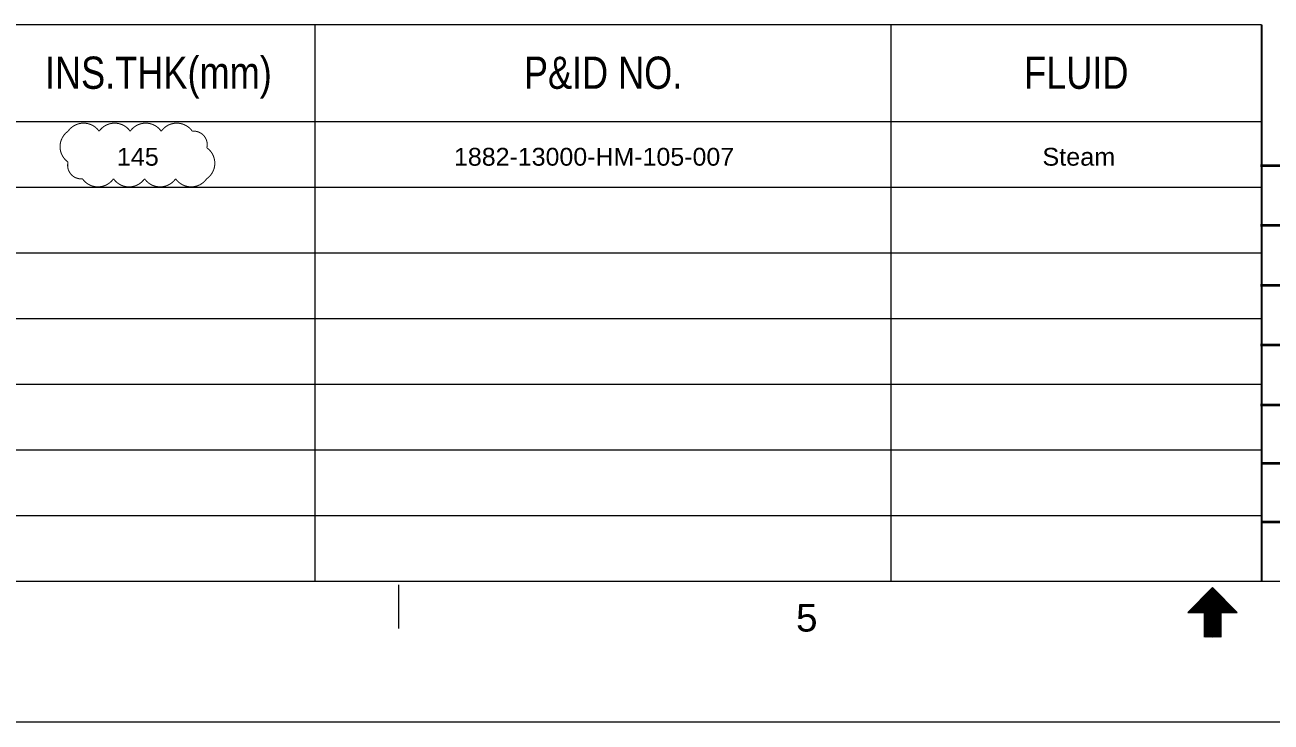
# Model space of a CAD drawing. Header units: inches. Extents: x 1155 to 1996, y 2 to 596.
# Drawn here: x 1418.7 to 1579.2, y 1.6 to 91.3 of the extents above; entities that cross this region are included whole.
import ezdxf
from ezdxf.enums import TextEntityAlignment as Align

# ---------------------------------------------------------------- set-up
doc = ezdxf.new("R2010")
doc.units = ezdxf.units.IN
doc.header["$MEASUREMENT"] = 0
for name, color, linetype in [('2', 2, 'Continuous'), ('BG 0 -1', 7, 'Continuous'), ('BG BG BG BG BG 2', 7, 'Continuous'), ('BG BG BG BG TITLETEXT', 7, 'Continuous'), ('BG BG BG Default', 7, 'Continuous'), ('Rev.4', 6, 'Continuous')]:
    doc.layers.add(name, color=color, linetype=linetype)
doc.styles.add('Arial', font='arial.ttf')

msp = doc.modelspace()

# ---------------------------------------------------------------- linework, layer by layer
at = {"layer": 'BG 0 -1', "color": 2, "linetype": 'Continuous', "lineweight": 25}
msp.add_line((1577.98, 91.34), (1577.98, 19.74), dxfattribs=at)
at = {"layer": 'BG 0 -1', "color": 7, "linetype": 'Continuous', "lineweight": 9}
for p, q in [((1180.01, 19.74), (1970.83, 19.74)), ((1466.84, 19.31), (1466.84, 13.65)), ((1571.65, 18.93), (1568.47, 15.75)), ((1568.48, 15.75), (1571.66, 18.92)), ((1568.61, 15.75), (1571.72, 18.86)), ((1568.73, 15.75), (1571.78, 18.8)), ((1568.86, 15.75), (1571.84, 18.74)), ((1568.98, 15.75), (1571.91, 18.67)), ((1569.11, 15.75), (1571.97, 18.61)), ((1569.23, 15.75), (1572.03, 18.55)), ((1569.36, 15.75), (1572.09, 18.49)), ((1569.48, 15.75), (1572.16, 18.42)), ((1569.61, 15.75), (1572.22, 18.36)), ((1569.73, 15.75), (1572.28, 18.3)), ((1569.86, 15.75), (1572.34, 18.24)), ((1569.98, 15.75), (1572.41, 18.17)), ((1570.11, 15.75), (1572.47, 18.11)), ((1570.23, 15.75), (1572.53, 18.05)), ((1570.36, 15.75), (1572.59, 17.99)), ((1570.48, 15.75), (1572.66, 17.92)), ((1570.59, 15.73), (1572.72, 17.86)), ((1570.59, 15.61), (1572.78, 17.8)), ((1570.59, 15.48), (1572.84, 17.74)), ((1570.59, 15.36), (1572.91, 17.67)), ((1574.83, 15.75), (1571.65, 18.93)), ((1571.66, 18.92), (1571.66, 13.27)), ((1570.59, 15.23), (1572.97, 17.61)), ((1570.59, 15.11), (1573.03, 17.55)), ((1570.59, 14.98), (1573.09, 17.49)), ((1570.59, 14.86), (1573.16, 17.42)), ((1570.59, 14.73), (1573.22, 17.36)), ((1570.59, 14.61), (1573.28, 17.3)), ((1570.59, 14.48), (1573.34, 17.24)), ((1570.59, 14.36), (1573.41, 17.17)), ((1570.59, 14.23), (1573.47, 17.11)), ((1570.59, 14.11), (1573.53, 17.05)), ((1570.59, 13.98), (1573.59, 16.99)), ((1570.59, 13.86), (1573.66, 16.92)), ((1570.59, 13.73), (1573.72, 16.86)), ((1572.73, 15.75), (1573.78, 16.8)), ((1572.86, 15.75), (1573.84, 16.74)), ((1572.98, 15.75), (1573.91, 16.67)), ((1573.11, 15.75), (1573.97, 16.61)), ((1573.23, 15.75), (1574.03, 16.55)), ((1573.36, 15.75), (1574.09, 16.49)), ((1573.48, 15.75), (1574.16, 16.42)), ((1573.61, 15.75), (1574.22, 16.36)), ((1573.73, 15.75), (1574.28, 16.3)), ((1573.86, 15.75), (1574.34, 16.24)), ((1573.98, 15.75), (1574.41, 16.17)), ((1574.11, 15.75), (1574.47, 16.11)), ((1574.23, 15.75), (1574.53, 16.05)), ((1568.47, 15.75), (1570.59, 15.75)), ((1570.59, 15.75), (1570.59, 12.57)), ((1570.59, 13.61), (1572.71, 15.73)), ((1570.59, 13.48), (1572.71, 15.6)), ((1570.59, 13.35), (1572.71, 15.48)), ((1570.59, 13.23), (1572.71, 15.35)), ((1570.59, 13.1), (1572.71, 15.23)), ((1570.59, 12.98), (1572.71, 15.1)), ((1570.59, 12.85), (1572.71, 14.98)), ((1570.59, 12.73), (1572.71, 14.85)), ((1570.59, 12.6), (1572.71, 14.73)), ((1570.67, 12.57), (1572.71, 14.6)), ((1570.8, 12.57), (1572.71, 14.48)), ((1572.71, 15.75), (1574.83, 15.75)), ((1572.71, 15.75), (1572.71, 12.57)), ((1574.36, 15.75), (1574.6, 15.99)), ((1574.48, 15.75), (1574.66, 15.92)), ((1574.61, 15.75), (1574.72, 15.86)), ((1574.73, 15.75), (1574.78, 15.8)), ((1570.92, 12.57), (1572.71, 14.35)), ((1571.05, 12.57), (1572.71, 14.23)), ((1571.17, 12.57), (1572.71, 14.1)), ((1571.3, 12.57), (1572.71, 13.98)), ((1571.42, 12.57), (1572.71, 13.85)), ((1571.55, 12.57), (1572.71, 13.73)), ((1571.67, 12.57), (1572.71, 13.6)), ((1571.8, 12.57), (1572.71, 13.48)), ((1571.92, 12.57), (1572.71, 13.35)), ((1572.05, 12.57), (1572.71, 13.23)), ((1572.18, 12.57), (1572.71, 13.1)), ((1572.3, 12.57), (1572.71, 12.98)), ((1572.43, 12.57), (1572.71, 12.85)), ((1572.55, 12.57), (1572.71, 12.73)), ((1572.68, 12.57), (1572.71, 12.6)), ((1995.89, 1.63), (1154.89, 1.63))]:
    msp.add_line(p, q, dxfattribs=at)
at = {"layer": 'BG BG BG BG BG 2', "color": 2, "linetype": 'Continuous', "lineweight": 15}
for p, q in [((1577.98, 91.34), (1180.01, 91.34)), ((1456.1, 19.74), (1456.1, 91.34)), ((1530.27, 19.74), (1530.27, 91.34)), ((1577.98, 78.87), (1180.01, 78.87)), ((1577.98, 70.42), (1180.01, 70.42)), ((1577.98, 61.97), (1180.01, 61.97)), ((1577.98, 53.52), (1180.01, 53.52)), ((1577.98, 45.07), (1180.01, 45.07)), ((1577.98, 36.62), (1180.01, 36.62)), ((1577.98, 28.16), (1180.01, 28.16))]:
    msp.add_line(p, q, dxfattribs=at)
at = {"layer": 'BG BG BG Default', "color": 2, "linetype": 'Continuous', "lineweight": 35}
for p, q in [((1577.84, 73.27), (1641.04, 73.27)), ((1577.84, 65.57), (1641.04, 65.57)), ((1577.84, 57.87), (1641.04, 57.87)), ((1577.84, 50.17), (1641.04, 50.17)), ((1577.84, 42.46), (1641.04, 42.46)), ((1577.98, 34.93), (1641.04, 34.93)), ((1577.98, 27.39), (1641.04, 27.39))]:
    msp.add_line(p, q, dxfattribs=at)
at = {"layer": 'Rev.4', "color": 1, "const_width": 0.132}
msp.add_lwpolyline([(1424.28, 77.66, -0.520567), (1428.28, 77.66, -0.520567), (1432.28, 77.66, -0.520567), (1436.28, 77.66, -0.520567), (1440.28, 77.66, -0.520567), (1442.15, 75.53, -0.520567), (1442.13, 71.54, -0.520567), (1438.13, 71.54, -0.520567), (1434.13, 71.54, -0.520567), (1430.13, 71.54, -0.520567), (1426.13, 71.54, -0.520567), (1424.28, 73.69, -0.520567)], format="xyb", close=True, dxfattribs=at)

# ---------------------------------------------------------------- texts
at = {"layer": '2', "style": 'Arial'}
for s, height, width, p in [('145', 2.293, 1.008516, (1430.57, 75.52)), ('1882-13000-HM-105-007', 2.2931, 1.00296, (1473.98, 75.52)), ('Steam', 2.293, 1.013128, (1549.75, 75.52))]:
    msp.add_text(s, height=height, dxfattribs=dict(at, width=width)).set_placement(p, align=Align.TOP_LEFT)
at = {"layer": 'BG 0 -1', "color": 7, "style": 'Arial', "width": 1.008516}
msp.add_text('5', height=3.54, dxfattribs=at).set_placement((1519.41, 15.02), align=Align.MIDDLE)
at = {"layer": 'BG BG BG BG TITLETEXT', "color": 4, "style": 'Arial'}
for s, height, width, p in [('INS.THK(mm)', 4.1456, 0.803775, (1435.91, 85.19)), ('P&ID NO.', 4.146, 0.801737, (1493.18, 85.19)), ('FLUID', 4.146, 0.803157, (1554.12, 85.19))]:
    msp.add_text(s, height=height, dxfattribs=dict(at, width=width)).set_placement(p, align=Align.MIDDLE_CENTER)

doc.saveas('drawing.dxf')
